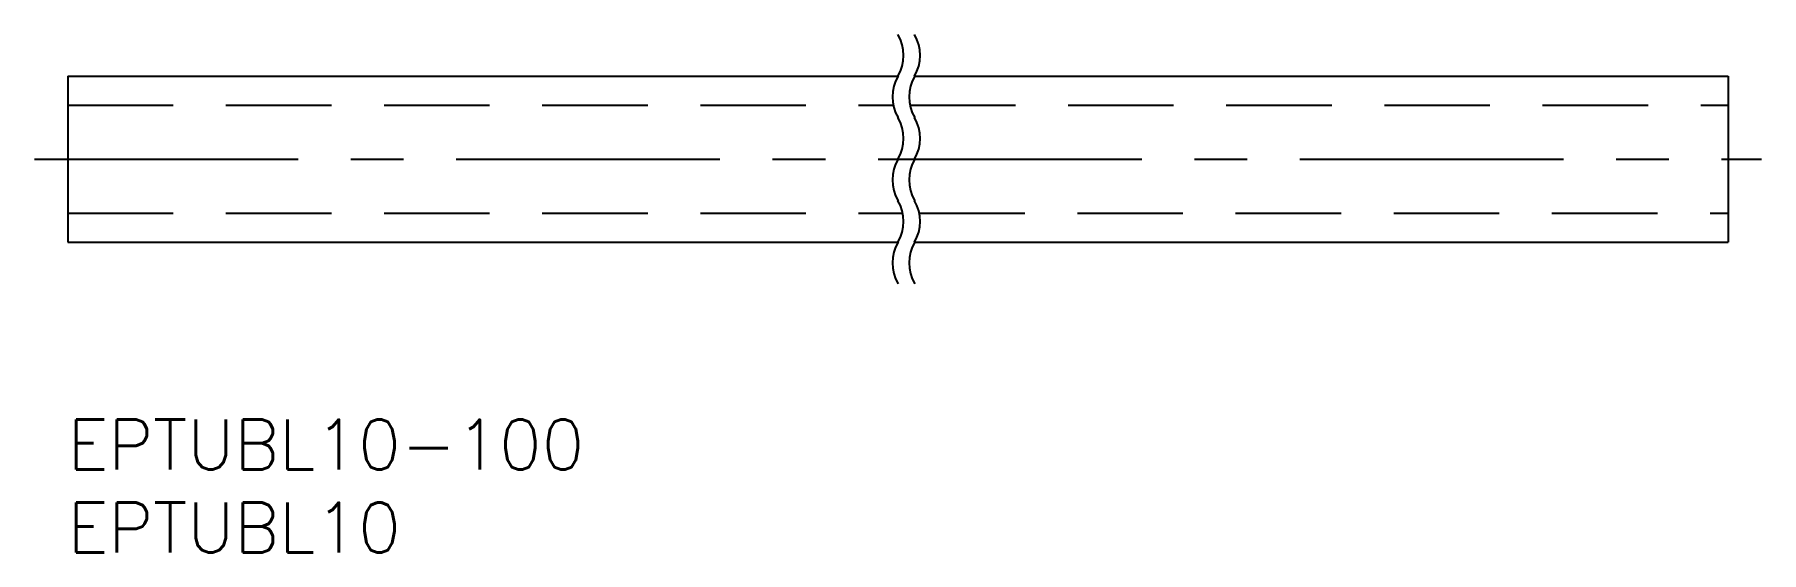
# Model space of a CAD drawing. Extents: x -2 to 102, y -8 to 23.
import ezdxf
from ezdxf.enums import TextEntityAlignment as Align

# ---------------------------------------------------------------- set-up
doc = ezdxf.new("R2010")
doc.units = 0
doc.header["$LTSCALE"] = 0.5
doc.linetypes.add('CENTER', pattern=[50.8, 31.75, -6.35, 6.35, -6.35])
doc.linetypes.add('DASHED', pattern=[19.05, 12.7, -6.35])
doc.layers.get('0').update_dxf_attribs({"linetype": 'CONTINUOUS'})
doc.layers.add('CENTER', color=1, linetype='CENTER')
doc.styles.get("Standard").update_dxf_attribs({"font": 'txt.shx', "height": 3, "bigfont": 'bigfont.shx'})

msp = doc.modelspace()

# ---------------------------------------------------------------- linework, layer by layer
at = {"color": 7, "linetype": 'CONTINUOUS'}
for p, q in [((0, 20.68), (0, 10.68)), ((0, 20.68), (50, 20.68)), ((51, 20.68), (100, 20.68)), ((100, 20.68), (100, 10.68)), ((0, 10.68), (50, 10.68)), ((51, 10.68), (100, 10.68))]:
    msp.add_line(p, q, dxfattribs=at)
at = {"color": 3, "linetype": 'DASHED'}
for p, q in [((0, 18.93), (49.72, 18.93)), ((50.72, 18.93), (100, 18.93)), ((0, 12.43), (50.28, 12.43)), ((51.28, 12.43), (100, 12.43))]:
    msp.add_line(p, q, dxfattribs=at)
at = {"color": 3, "linetype": 'CONTINUOUS'}
for centre, start, end in [((47.83, 21.93), 330, 30), ((48.83, 21.93), 330, 30), ((52.17, 19.43), 150, 210), ((53.17, 19.43), 150, 210), ((47.83, 16.93), 330, 30), ((48.83, 16.93), 330, 30), ((52.17, 14.43), 150, 210), ((53.17, 14.43), 150, 210), ((47.83, 11.93), 330, 30), ((48.83, 11.93), 330, 30), ((52.17, 9.43), 150, 210), ((53.17, 9.43), 150, 210)]:
    msp.add_arc(centre, 2.5, start, end, dxfattribs=at)
at = {"layer": 'CENTER', "color": 1, "linetype": 'CENTER'}
msp.add_line((-2, 15.68), (102, 15.68), dxfattribs=at)

# ---------------------------------------------------------------- texts
at = {"color": 7, "linetype": 'CONTINUOUS'}
for s, p in [('EPTUBL10-100', (0, 0)), ('EPTUBL10', (0, -5))]:
    msp.add_text(s, height=3, dxfattribs=at).set_placement(p, align=Align.TOP_LEFT)

doc.saveas('drawing.dxf')
